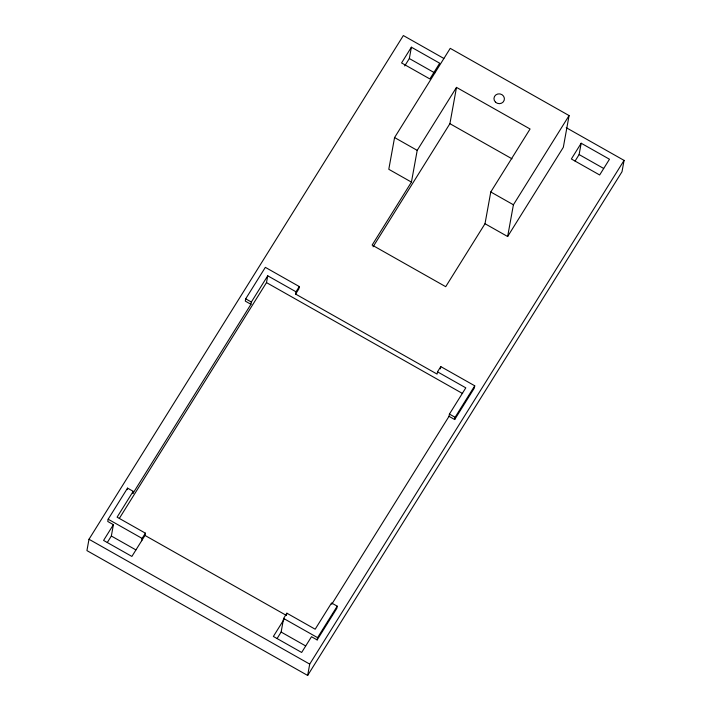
<?xml version="1.0" encoding="UTF-8"?>
<svg xmlns="http://www.w3.org/2000/svg" width="711" height="711" viewBox="0 0 711 711"><rect width="100%" height="100%" fill="white"/><g stroke="black" fill="none" stroke-linecap="round" stroke-linejoin="round"><path stroke-width="1.07" d="M443.833 58.444L403.35 35.55L88.991 539.267L86.929 550.607L307.65 675.45L622.009 171.733L624.071 160.393L566.24 127.687M437.514 371.835L465.803 387.842L449.432 414.078L449.023 416.344L454.685 419.543L474.326 388.064L474.744 385.797L440.784 366.592L437.514 371.835L437.096 374.102L295.607 294.078L296.025 291.803L267.727 275.797L251.356 302.033L250.939 304.308L132.806 493.603L133.215 491.328L127.553 488.128L108.161 519.208L107.743 521.474L113.404 524.682L111.343 536.023L107.299 542.502M127.278 489.639L127.553 488.128M141.702 540.689L142.12 538.414L145.391 533.17L117.093 517.164L133.215 491.328M113.404 524.682L103.584 540.422L131.882 556.429L144.982 535.436L145.391 533.17M295.607 294.078L298.887 288.826L299.295 286.56L265.345 267.354L245.695 298.833L245.277 301.1L250.939 304.308M119.377 518.337L266.492 282.605L267.727 275.797M277.086 638.531L281.129 632.052L283.6 618.446L286.88 613.202L315.177 629.208L331.548 602.972L337.21 606.172L336.792 608.438L317.15 639.918L311.489 636.718L301.66 652.458L273.362 636.452L284.284 618.961M286.604 614.713L286.88 613.202M485.009 223.725L507.645 236.523L563.316 147.328L569.084 115.573L450.232 48.348L394.569 137.552L388.793 169.298L411.438 182.105L372.137 245.073L445.708 286.684L485.009 223.725L490.777 191.97L530.068 129.002L456.498 87.391L417.206 150.359L411.438 182.105M404.71 65.945L409.34 58.542L411.393 47.202L439.691 63.208L429.871 78.948L401.573 62.941L411.393 47.202M307.65 675.45L309.712 664.11L624.071 160.393M317.15 639.918L317.559 637.651L337.21 606.172M373.071 246.788L449.903 123.678L456.498 87.391M440.376 368.858L440.784 366.592M454.685 419.543L455.093 417.277L474.744 385.797M507.645 236.523L513.413 204.777L569.084 115.573M575.075 161.059L579.118 154.571L581.18 143.231L609.478 159.237L599.657 174.977L571.36 158.98L581.18 143.231M296.025 291.803L299.295 286.56M331.717 604.297L449.023 416.344M409.34 58.542L434.803 72.949M579.118 154.571L603.648 168.445M449.903 123.678L512.009 158.811M394.569 137.552L417.206 150.359M490.777 191.97L513.413 204.777M266.492 282.605L462.639 393.556M245.695 298.833L251.356 302.033M449.432 414.078L455.093 417.277M144.982 535.436L286.462 615.468M108.161 519.208L142.12 538.414M283.6 618.446L317.559 637.651M111.343 536.023L135.872 549.887M281.129 632.052L305.65 645.926M88.991 539.267L309.712 664.11M495.478 102.144A5.244 4.906 10.3 0 0 504.232 100.144A5.244 4.906 10.3 0 0 497.833 93.976A5.244 4.906 10.3 0 0 495.478 102.144"/></g></svg>
